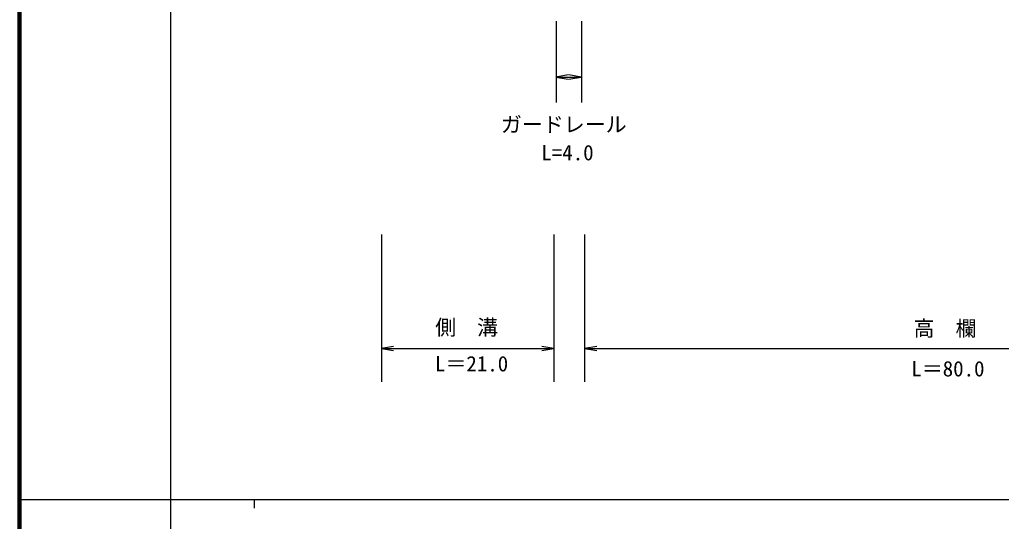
# Model space of a CAD drawing. Units: millimetres, scale not verified. Extents: x 40000 to 680000, y 20000 to 380000.
# Drawn here: x 40000 to 157149, y 202409 to 262248 of the extents above; entities that cross this region are included whole.
import ezdxf
from ezdxf.enums import TextEntityAlignment as Align

# ---------------------------------------------------------------- set-up
doc = ezdxf.new("R2010")
doc.units = ezdxf.units.MM
doc.header["$LTSCALE"] = 1000
for name, color, linetype, lineweight in [('M-STR-STR3', 7, 'Continuous', 25), ('M-TTL', 2, 'Continuous', 140), ('M-TTL-BAND', 7, 'Continuous', 25)]:
    doc.layers.add(name, color=color, linetype=linetype, lineweight=lineweight)
doc.styles.add('ＭＳ ゴシック', font='')
doc.styles.get('ＭＳ ゴシック').set_extended_font_data('MS Gothic')

# ---------------------------------------------------------------- blocks, each defined once
blk = doc.blocks.new('open_arrow')
at = {"color": 0, "linetype": 'Continuous', "lineweight": -2}
blk.add_lwpolyline([(7.5, 1.25), (0, 0), (7.5, -1.25)], dxfattribs=at)

msp = doc.modelspace()

# ---------------------------------------------------------------- linework, layer by layer
at = {"layer": 'M-STR-STR3'}
for p, q in [((104033, 262083), (104033, 252349)), ((107033, 262083), (107033, 252349)), ((104002, 255406), (107002, 255406)), ((83178, 236604), (83178, 219030)), ((103742, 236604), (103742, 219030)), ((107418, 236604), (107418, 219030)), ((83178, 223028), (103742, 223028)), ((107418, 223028), (187741, 223028))]:
    msp.add_line(p, q, dxfattribs=at)
at = {"layer": 'M-TTL'}
msp.add_line((40000, 380000), (40000, 20000), dxfattribs=at)
at = {"layer": 'M-TTL-BAND'}
for p, q in [((58000, 370000), (58000, 20000)), ((40000, 205000), (579000, 205000)), ((68000, 205000), (68000, 204000))]:
    msp.add_line(p, q, dxfattribs=at)

# ---------------------------------------------------------------- block references
at = {"layer": 'M-STR-STR3', "xscale": 193, "yscale": 193}
for p in [(104002, 255406), (83178, 223028), (107418, 223028)]:
    msp.add_blockref('open_arrow', p, dxfattribs=at)
at = {"layer": 'M-STR-STR3', "xscale": 193, "yscale": 193, "rotation": 180}
for p in [(107002, 255406), (103742, 223028)]:
    msp.add_blockref('open_arrow', p, dxfattribs=at)

# ---------------------------------------------------------------- texts
at = {"layer": 'M-STR-STR3', "style": 'ＭＳ ゴシック'}
for s, p in [('ガードレール', (97431, 248282)), ('L=4.0', (102258, 244920)), ('側\u3000溝', (89584, 224076)), ('高\u3000欄', (146676, 223953)), ('L＝21.0', (89563, 219746)), ('L＝80.0', (146403, 219146))]:
    msp.add_text(s, height=1833, dxfattribs=at).set_placement(p, align=Align.BOTTOM_LEFT)

doc.saveas('drawing.dxf')
